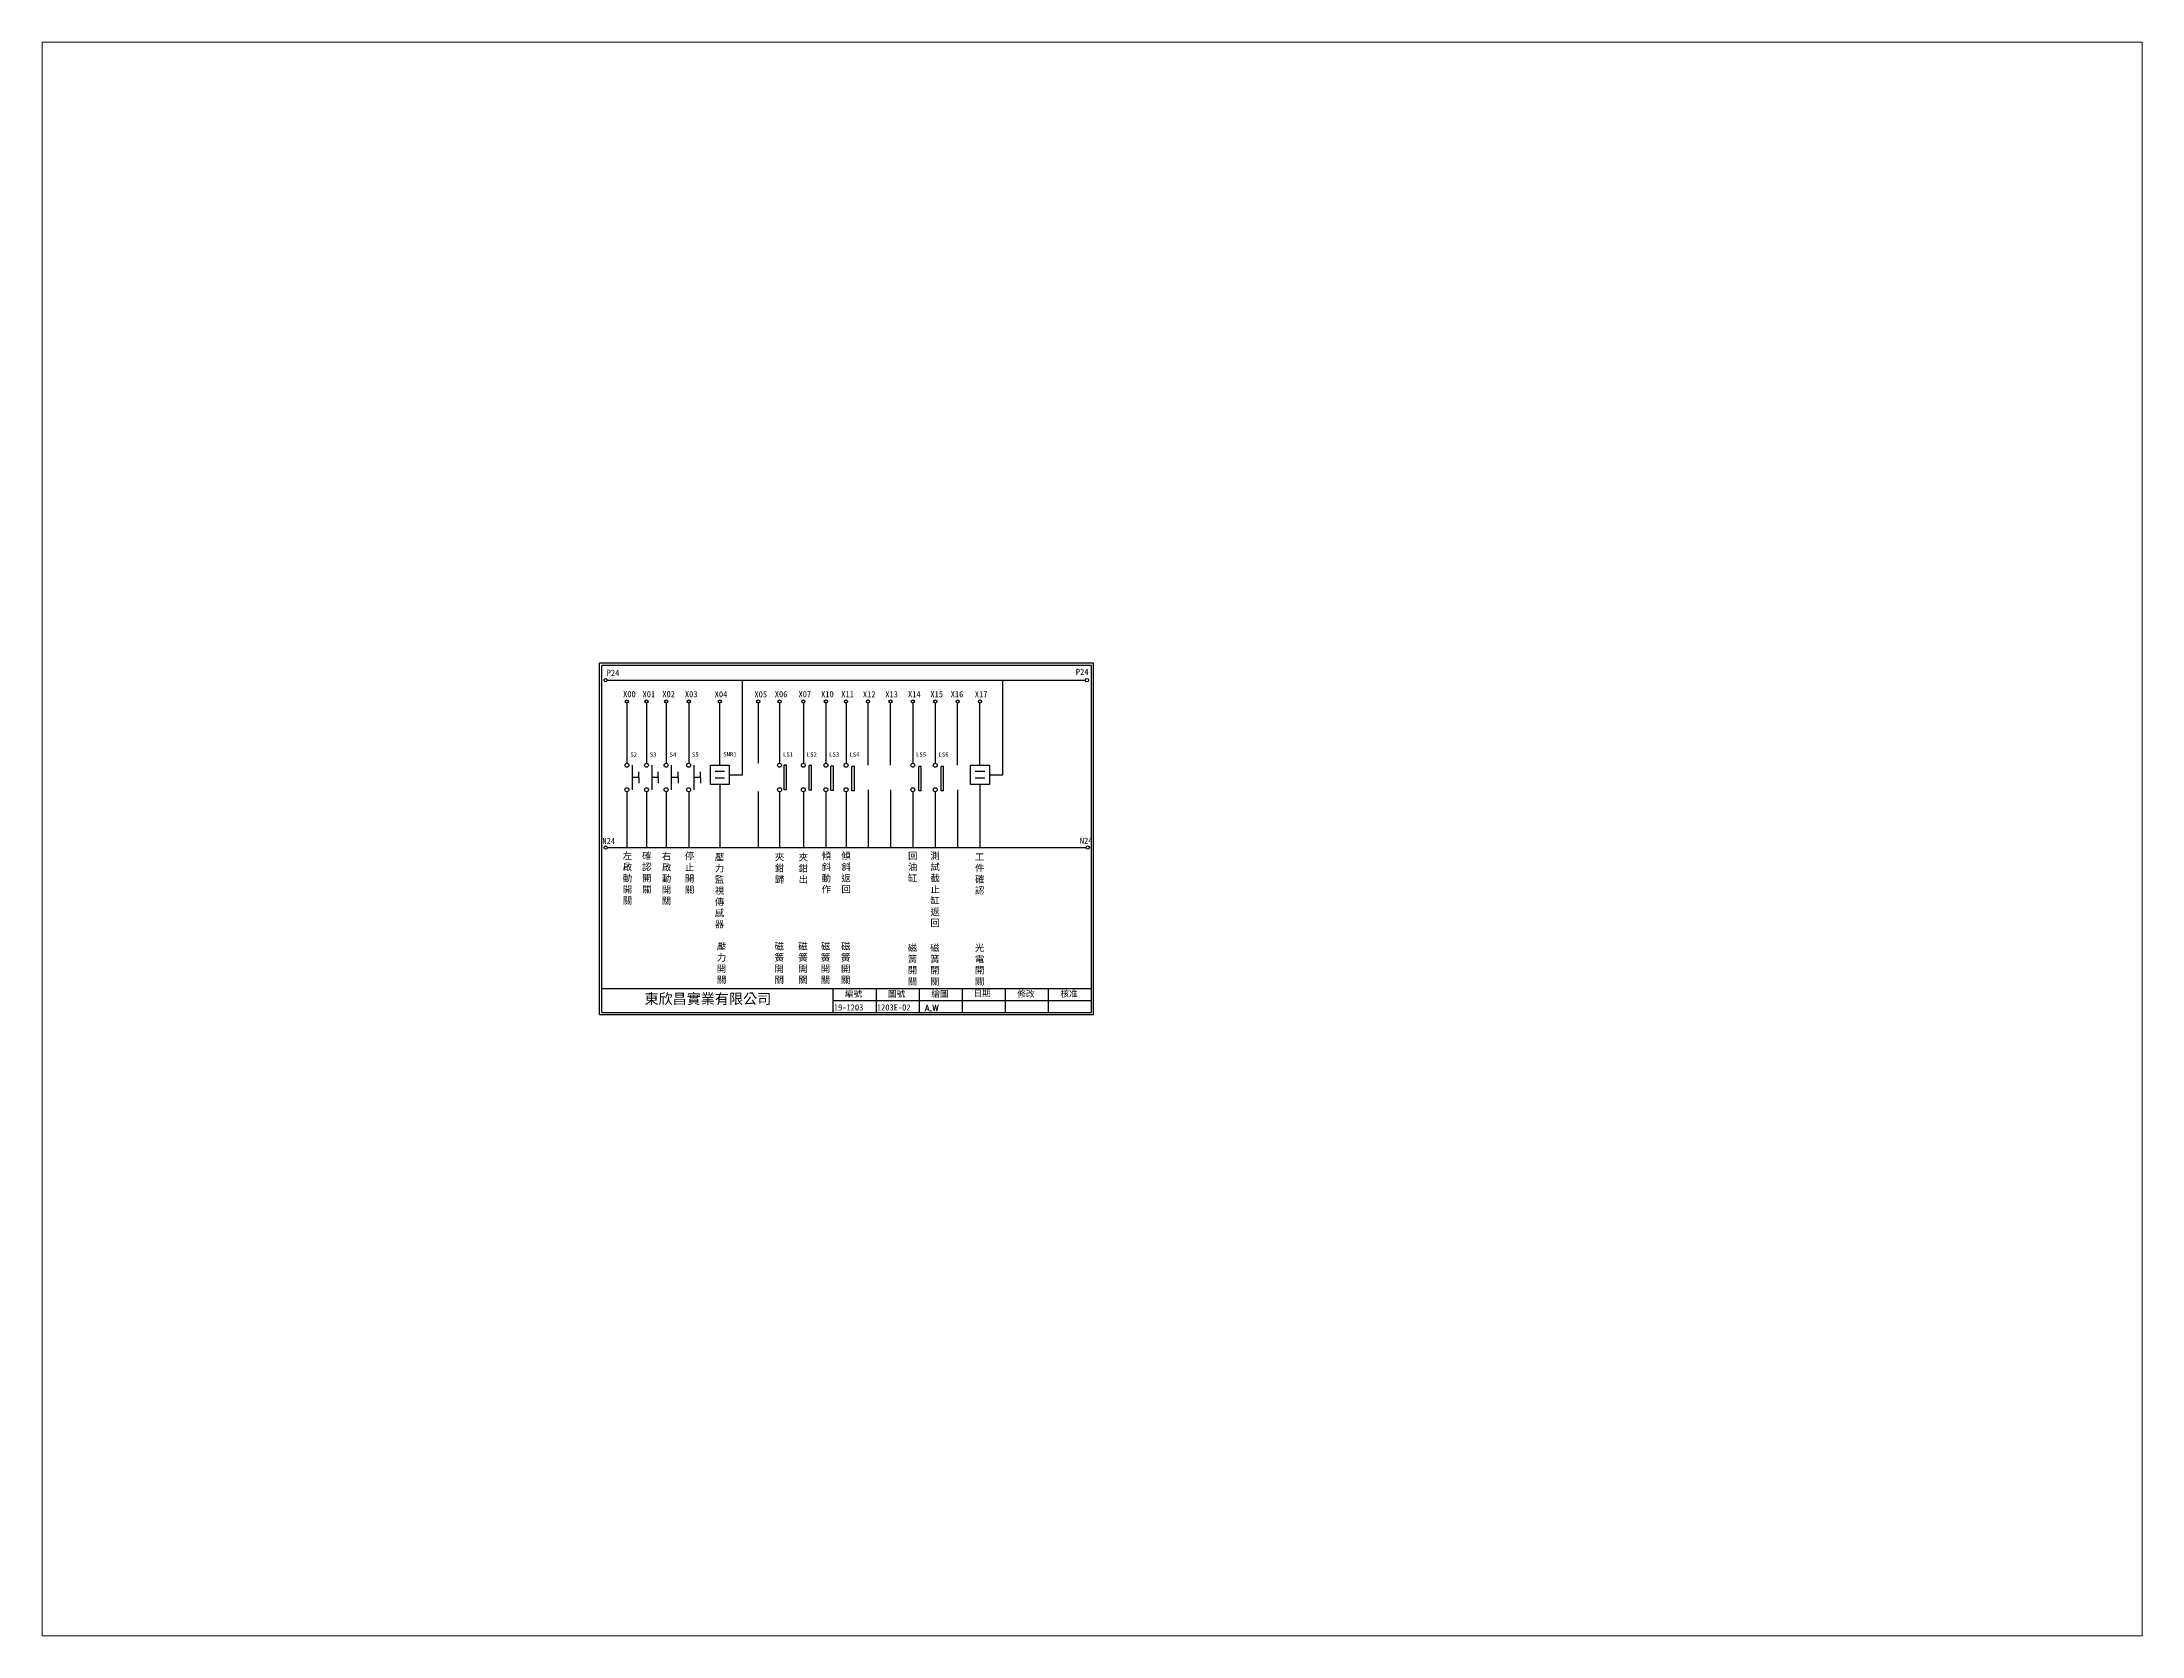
# Paper-space layout '配置1' of a CAD drawing. Extents: x 26 to 231, y 20 to 176.
# The model-space entities are those that its viewports show. They can reach past a viewport. Long polylines and large blocks are cut down to what shows.
import ezdxf

# ---------------------------------------------------------------- set-up
doc = ezdxf.new("R2010")
doc.units = 0
doc.layers.get('0').update_dxf_attribs({"linetype": 'CONTINUOUS'})
for name, color, linetype in [('圖框層', 7, 'CONTINUOUS'), ('標尺寸層', 3, 'CONTINUOUS'), ('輪廓線層', 7, 'CONTINUOUS')]:
    doc.layers.add(name, color=color, linetype=linetype)
doc.styles.add('CNS', font='romanc.shx', dxfattribs={"bigfont": 'chineset.shx'})
doc.styles.add('STSL', font='kaiu.ttf')

msp = doc.modelspace()

# ---------------------------------------------------------------- linework, layer by layer
for p, q in [((408.4, 142.3), (408.4, 197.2)), ((559.5, 142.3), (559.5, 197.2)), ((395.2, 147.9), (395.2, 183.9)), ((481.3, 147.9), (481.3, 183.9)), ((494.3, 147.9), (494.3, 183.9)), ((533.3, 147.9), (533.3, 183.9)), ((546.3, 147.9), (546.3, 183.9)), ((434, 147.8), (432.5, 147.8)), ((448.5, 147.6), (447, 147.6)), ((461.2, 147.3), (459.7, 147.3)), ((473.4, 147.1), (471.9, 147.1)), ((512.2, 147.1), (510.7, 147.1)), ((525.2, 147.1), (523.7, 147.1)), ((348.1, 140.7), (348.1, 144)), ((348.1, 140.7), (348.1, 137.4)), ((359.4, 140.7), (359.4, 144)), ((359.4, 140.7), (359.4, 137.4)), ((370.9, 140.7), (370.9, 144)), ((370.9, 140.7), (370.9, 137.4)), ((384, 140.7), (384, 144)), ((384, 140.7), (384, 137.4)), ((395.2, 136.7), (395.2, 100)), ((400.7, 142.3), (408.4, 142.3)), ((546.3, 136.7), (546.3, 100)), ((551.8, 142.3), (559.5, 142.3)), ((434, 133.6), (432.5, 133.6)), ((448.5, 133.3), (447, 133.3)), ((461.2, 133.1), (459.7, 133.1)), ((473.4, 132.9), (471.9, 132.9)), ((481.3, 133.6), (481.3, 100)), ((494.3, 133.6), (494.3, 100)), ((512.2, 132.9), (510.7, 132.9)), ((525.2, 132.9), (523.7, 132.9)), ((533.3, 133.6), (533.3, 100))]:
    msp.add_line(p, q)
for points in [[(389.7, 147.9), (400.7, 147.9), (400.7, 136.7), (389.7, 136.7)], [(540.7, 147.9), (551.8, 147.9), (551.8, 136.7), (540.7, 136.7)]]:
    msp.add_lwpolyline(points, close=True)
for centre in [(608.4, 197.2), (608.9, 100)]:
    msp.add_circle(centre, 1)
at = {"layer": '圖框層', "color": 7}
for p, q in [((612.3, 207), (325.3, 207)), ((325.3, 3), (325.3, 207)), ((611.1, 205.7), (326.6, 205.7)), ((326.6, 4.2), (326.6, 205.7)), ((611.1, 4.2), (611.1, 205.7)), ((612.3, 3), (612.3, 207)), ((326.6, 18.2), (611.1, 18.2)), ((461.1, 4.2), (461.1, 18.2)), ((486.1, 4.2), (486.1, 18.2)), ((511.1, 4.2), (511.1, 18.2)), ((536.1, 4.2), (536.1, 18.2)), ((561.1, 4.2), (561.1, 18.2)), ((586.1, 4.2), (586.1, 18.2)), ((325.3, 3), (612.3, 3)), ((326.6, 4.2), (611.1, 4.2)), ((461.1, 11.2), (611.1, 11.2))]:
    msp.add_line(p, q, dxfattribs=at)
at = {"layer": '標尺寸層', "color": 7}
for p, q in [((329.8, 197.2), (607.4, 197.2)), ((341.2, 183.9), (341.2, 149)), ((352.6, 183.9), (352.6, 149)), ((364, 183.9), (364, 149)), ((377.1, 183.9), (377.1, 149)), ((417.5, 183.9), (417.5, 149)), ((429.9, 183.9), (429.9, 149)), ((443.7, 183.9), (443.7, 149)), ((456.8, 183.9), (456.8, 149)), ((468.5, 183.9), (468.5, 149)), ((507.3, 183.9), (507.3, 149)), ((520.3, 183.9), (520.3, 149)), ((344.2, 147.8), (344.2, 133.6)), ((355.6, 147.8), (355.6, 133.6)), ((367, 147.8), (367, 133.6)), ((380.1, 147.8), (380.1, 133.6)), ((432.5, 133.6), (432.5, 147.8)), ((434, 133.6), (434, 147.8)), ((447, 133.3), (447, 147.6)), ((448.5, 133.3), (448.5, 147.6)), ((459.7, 133.1), (459.7, 147.3)), ((461.2, 133.1), (461.2, 147.3)), ((471.9, 132.9), (471.9, 147.1)), ((473.4, 132.9), (473.4, 147.1)), ((510.7, 132.9), (510.7, 147.1)), ((512.2, 132.9), (512.2, 147.1)), ((523.7, 132.9), (523.7, 147.1)), ((525.2, 132.9), (525.2, 147.1)), ((348.1, 140.7), (344.2, 140.7)), ((359.4, 140.7), (355.6, 140.7)), ((370.9, 140.7), (367, 140.7)), ((384, 140.7), (380.1, 140.7)), ((392.5, 144.3), (398, 144.3)), ((392.5, 140.4), (398, 140.4)), ((543.5, 144.3), (549.1, 144.3)), ((543.5, 140.4), (549.1, 140.4)), ((341.2, 132.5), (341.2, 100)), ((352.6, 132.5), (352.6, 100)), ((364, 132.5), (364, 100)), ((377.1, 132.5), (377.1, 100)), ((377.1, 132.4), (377.1, 100)), ((417.5, 132.5), (417.5, 100)), ((417.5, 132.5), (417.5, 100)), ((429.9, 132.5), (429.9, 100)), ((429.9, 132.5), (429.9, 100)), ((443.7, 132.5), (443.7, 100)), ((456.8, 132.5), (456.8, 100)), ((468.5, 132.5), (468.5, 100)), ((507.3, 132.5), (507.3, 100)), ((520.3, 132.5), (520.3, 100)), ((330.1, 100), (607.9, 100))]:
    msp.add_line(p, q, dxfattribs=at)
for centre, radius in [((328.9, 197.2), 0.92), ((341.2, 184.8), 0.92), ((352.6, 184.8), 0.92), ((364, 184.8), 0.92), ((377.2, 184.8), 0.92), ((377.2, 184.8), 0.92), ((395.2, 184.8), 0.92), ((417.5, 184.8), 0.92), ((429.9, 184.8), 0.92), ((443.7, 184.8), 0.92), ((456.8, 184.8), 0.92), ((468.5, 184.8), 0.92), ((481.3, 184.8), 0.92), ((494.3, 184.8), 0.92), ((507.3, 184.8), 0.92), ((520.3, 184.8), 0.92), ((533.3, 184.8), 0.92), ((546.3, 184.8), 0.92), ((341.2, 147.8), 1.15), ((352.6, 147.8), 1.15), ((364, 147.8), 1.15), ((377.1, 147.8), 1.15), ((429.9, 147.8), 1.15), ((443.7, 147.8), 1.15), ((456.8, 147.8), 1.15), ((468.5, 147.8), 1.15), ((507.3, 147.8), 1.15), ((520.3, 147.8), 1.15), ((341.2, 133.6), 1.15), ((352.6, 133.6), 1.15), ((364, 133.6), 1.15), ((377.1, 133.6), 1.15), ((429.9, 133.6), 1.15), ((443.7, 133.6), 1.15), ((456.8, 133.6), 1.15), ((468.5, 133.6), 1.15), ((507.3, 133.6), 1.15), ((520.3, 133.6), 1.15), ((328.9, 100), 0.92)]:
    msp.add_circle(centre, radius, dxfattribs=at)
at = {"layer": '輪廓線層', "color": 116}
msp.add_lwpolyline([(354.6, 14.9), (354.6, 14.9), (354.6, 14.9), (354.5, 14.9), (354.5, 14.9), (354.5, 14.9), (354.5, 14.9), (354.4, 14.9), (354.4, 14.9), (354.4, 14.9), (354.4, 14.8), (354.3, 14.8), (354.3, 14.8), (354.3, 14.8), (354.3, 14.8), (354.2, 14.8), (354.2, 14.8), (354.2, 14.8), (354.2, 14.8), (354.2, 14.8), (354.1, 14.8), (354.1, 14.8), (354.1, 14.8), (354.1, 14.8), (354.1, 14.8), (354.1, 14.9), (354.1, 14.9), (354.1, 14.9), (354.1, 14.9), (354.1, 14.9), (354.1, 15), (354.1, 15), (354.2, 15), (354.2, 15.1), (354.2, 15.1), (354.2, 15.1), (354.2, 15.2), (354.2, 15.2), (354.3, 15.2), (354.3, 15.2), (354.3, 15.3), (354.3, 15.3), (354.3, 15.3), (354.4, 15.3), (354.4, 15.4), (354.4, 15.4), (354.4, 15.4), (354.5, 15.4), (354.5, 15.4), (354.5, 15.4), (354.5, 15.5), (354.5, 15.5), (354.6, 15.5), (354.6, 15.5), (354.6, 15.5), (354.6, 15.5), (354.6, 15.5), (354.6, 15.5), (354.6, 15.5), (354.7, 15.5), (354.7, 15.5), (354.7, 15.4), (354.7, 15.4), (354.7, 15.4), (354.7, 15.4), (354.7, 15.4), (354.7, 15.4), (354.7, 15.4), (354.7, 15.4), (354.7, 15.4), (354.7, 15.3), (354.7, 15.3), (354.7, 15.3), (354.7, 15.3), (354.7, 15.2), (354.7, 15.2), (354.7, 15.2), (354.7, 15.2), (354.7, 15.1), (354.7, 15.1), (354.7, 15.1), (354.7, 15.1), (354.7, 15), (354.7, 15), (354.7, 15), (354.6, 15), (354.6, 15), (354.6, 15)], close=True, dxfattribs=at)

# ---------------------------------------------------------------- texts
at = {"layer": '圖框層', "color": 4, "style": 'STSL'}
for s, height, p in [('P24', 3.6, (329.5, 199.7)), ('P24', 3.6, (602, 200.2)), ('X00', 3.6, (339, 187.3)), ('X01', 3.6, (350.3, 187.3)), ('X02', 3.6, (361.8, 187.3)), ('X03', 3.6, (374.9, 187.3)), ('X04', 3.6, (392.2, 187.2)), ('X05', 3.6, (415.3, 187.2)), ('X06', 3.6, (427.1, 187.3)), ('X07', 3.6, (440.9, 187.3)), ('X10', 3.6, (454, 187.3)), ('X11', 3.6, (465.7, 187.3)), ('X12', 3.6, (478.3, 187.2)), ('X13', 3.6, (491.3, 187.2)), ('X14', 3.6, (504.5, 187.3)), ('X15', 3.6, (517.5, 187.3)), ('X16', 3.6, (529.3, 187.3)), ('X17', 3.6, (543.3, 187.2)), ('S2', 2.5, (343.2, 152.8)), ('S3', 2.5, (354.5, 152.8)), ('S4', 2.5, (366, 152.8)), ('S5', 2.5, (379, 152.8)), ('SNR1', 2.5, (397.2, 152.9)), ('LS1', 2.5, (431.9, 152.8)), ('LS2', 2.5, (445.7, 152.8)), ('LS3', 2.5, (458.7, 152.8)), ('LS4', 2.5, (470.5, 152.8)), ('LS5', 2.5, (509.2, 152.8)), ('LS6', 2.5, (522.2, 152.8)), ('N24', 3.6, (327, 102)), ('N24', 3.6, (604.3, 102.2)), ('東欣昌實業有限公司', 6, (351.4, 9.2)), ('編號', 3.6, (467.8, 13.3)), ('圖號', 3.6, (492.8, 13.3)), ('繪圖', 3.6, (518, 13.3)), ('日期', 3.6, (542.5, 13.6)), ('修改', 3.6, (568, 13.3)), ('核准', 3.6, (593, 13.3)), ('19-1203', 3.6, (461.4, 5.4)), ('1203E-02', 3.6, (486.4, 5.4))]:
    msp.add_text(s, height=height, dxfattribs=at).set_placement(p)
at = {"layer": '圖框層', "color": 7, "insert": (509.3, 8.6), "char_height": 3.6, "width": 24.535, "attachment_point": 1, "style": 'CNS'}
msp.add_mtext(' {\\C4; A.W}', dxfattribs=at)
at = {"layer": '標尺寸層', "color": 7, "char_height": 3.9, "style": 'CNS'}
for s, insert, width, attachment_point in [('{\\fDFKai-SB|b0|i0|c136|p65;左啟動開關}', (338.8, 97.2), 4.961, 1), ('{\\fDFKai-SB|b0|i0|c136|p65;確認開關}', (350, 97.2), 4.961, 1), ('{\\fDFKai-SB|b0|i0|c136|p65;傾斜動作}', (454.3, 97.2), 4.961, 1), ('{\\fDFKai-SB|b0|i0|c136|p65;傾斜返回}', (465.8, 97.2), 4.961, 1), ('{\\fDFKai-SB|b0|i0|c136|p65;測試截止缸返回}', (517.5, 97.2), 4.961, 1), ('{\\fDFKai-SB|b0|i0|c136|p65;右啟動開關}', (361.5, 97), 4.961, 1), ('{\\fDFKai-SB|b0|i0|c136|p65;停止開關}', (374.9, 97), 4.961, 1), ('{\\fDFKai-SB|b0|i0|c136|p65;壓力監視傳感器}', (392.3, 96.4), 4.961, 1), ('{\\fDFKai-SB|b0|i0|c136|p65;夾鉗歸}', (429.9, 87.8), 7.551, 5), ('{\\fDFKai-SB|b0|i0|c136|p65;夾鉗出}', (443.7, 87.7), 5.479, 5), ('{\\fDFKai-SB|b0|i0|c136|p65;回油缸}', (504.5, 97.2), 4.961, 1), ('{\\fDFKai-SB|b0|i0|c136|p65;工件確認}', (543.4, 96.5), 4.961, 1), ('{\\fDFKai-SB|b0|i0|c136|p65;壓力開關}', (396.2, 32.7), 4.961, 5), ('{\\fDFKai-SB|b0|i0|c136|p65;磁簧開關}', (429.7, 32.7), 4.961, 5), ('{\\fDFKai-SB|b0|i0|c136|p65;磁簧開關}', (443.5, 32.7), 4.961, 5), ('{\\fDFKai-SB|b0|i0|c136|p65;磁簧開關}', (456.6, 32.7), 4.961, 5), ('{\\fDFKai-SB|b0|i0|c136|p65;磁簧開關}', (468.3, 32.7), 4.961, 5), ('{\\fDFKai-SB|b0|i0|c136|p65;磁簧開關}', (507.1, 31.8), 4.961, 5), ('{\\fDFKai-SB|b0|i0|c136|p65;磁簧開關}', (520.1, 31.8), 4.961, 5), ('{\\fDFKai-SB|b0|i0|c136|p65;光電開關}', (546.1, 31.8), 4.961, 5)]:
    msp.add_mtext(s, dxfattribs=dict(at, insert=insert, width=width, attachment_point=attachment_point))

psp = doc.layouts.new('配置1')

# ---------------------------------------------------------------- viewports
at = {"layer": '標尺寸層'}
psp.add_viewport(center=(128.5, 97.5), size=(205.6, 156), view_center_point=(611.37, 104.98), view_height=925.5311, dxfattribs=at)

doc.saveas('drawing.dxf')
